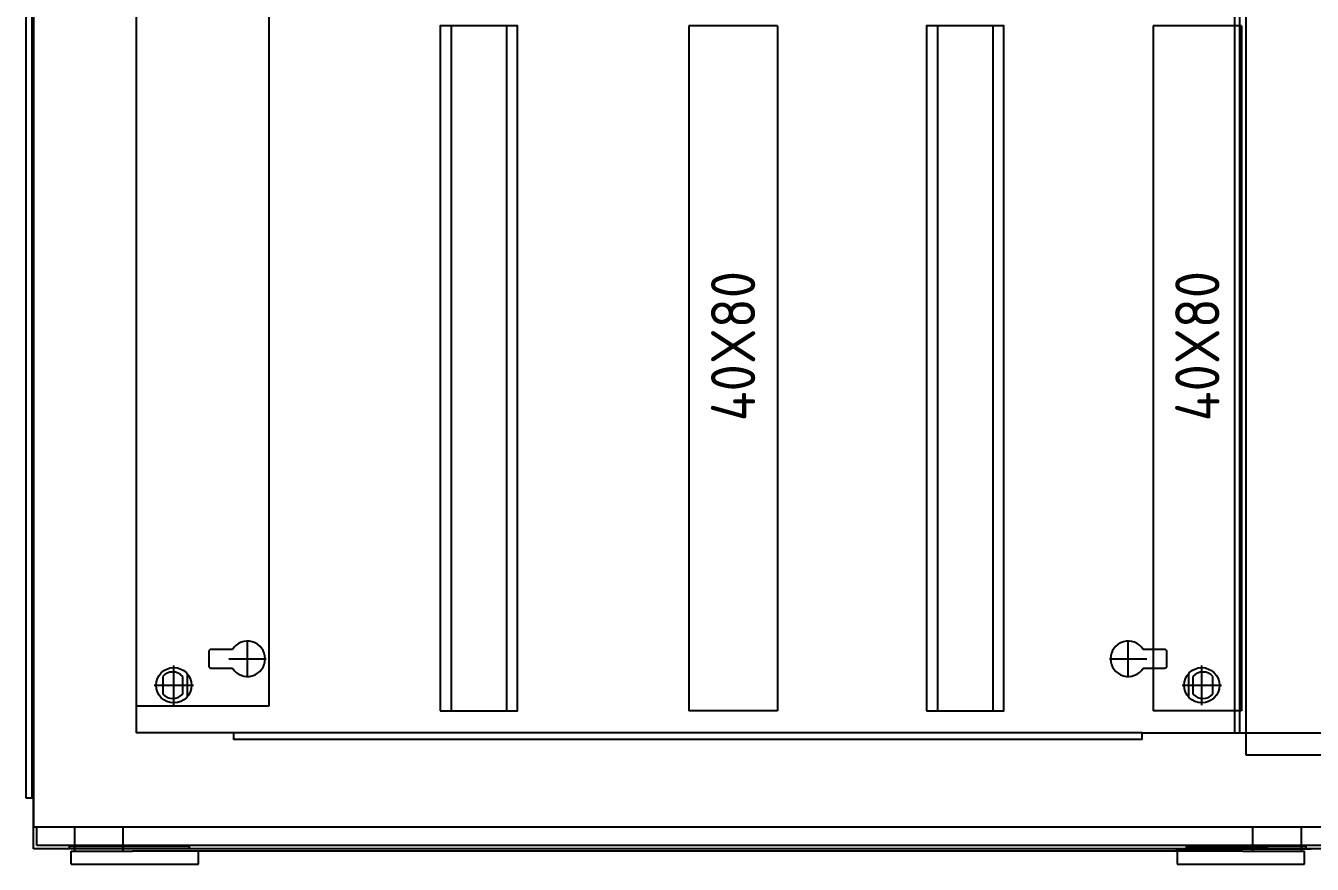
# Model space of a CAD drawing. Header units: millimetres. Extents: x 0 to 69574, y -5 to 41746.
# Drawn here: x 39014 to 39596, y 22760 to 23139 of the extents above; entities that cross this region are included whole.
import ezdxf

# ---------------------------------------------------------------- set-up
doc = ezdxf.new("R2010")
doc.units = ezdxf.units.MM
doc.layers.add('! NO PLOT !', color=7, linetype='Continuous', true_color=0xff75dd, plot=False)
doc.layers.add('000-PI-Oprema', color=30, linetype='Continuous', lineweight=5)
for name, color, linetype in [('000-PI-ORMAR', 2, 'Continuous'), ('002-PI-Kabelska kanalica', 150, 'Continuous'), ('004-PI-DIN Šina', 3, 'Continuous')]:
    doc.layers.add(name, color=color, linetype=linetype)
doc.styles.add('PI0', font='isocpeur.ttf', dxfattribs={"width": 0.9})

# ---------------------------------------------------------------- blocks, each defined once
blk = doc.blocks.new('8606.000_montažna')
at = {"layer": '! NO PLOT !'}
for p, q in [((51182.39, 38449.42), (51182.39, 36559.42)), ((50733.69, 36584.52), (50733.69, 36601.32)), ((51132.09, 36584.52), (51132.09, 36601.32)), ((50716.19, 36596.12), (50716.19, 36589.72)), ((50726.89, 36597.12), (50717.19, 36597.12)), ((51148.59, 36597.12), (51138.9, 36597.12)), ((51149.59, 36589.72), (51149.59, 36596.12)), ((50700.39, 36572.52), (50700.39, 36589.32)), ((50725.29, 36592.92), (50742.09, 36592.92)), ((51123.69, 36592.92), (51140.49, 36592.92)), ((51165.39, 36572.52), (51165.39, 36589.32)), ((50695.39, 36584.89), (50695.39, 36576.95)), ((50704.39, 36576.95), (50704.39, 36584.89)), ((50706.39, 36586.21), (50706.39, 36575.63)), ((50717.19, 36588.72), (50726.89, 36588.72)), ((51138.9, 36588.72), (51148.59, 36588.72)), ((51159.39, 36586.21), (51159.39, 36575.63)), ((51161.39, 36584.89), (51161.39, 36576.95)), ((51170.39, 36576.95), (51170.39, 36584.89)), ((50691.99, 36580.92), (50708.79, 36580.92)), ((51156.99, 36580.92), (51173.79, 36580.92))]:
    blk.add_line(p, q, dxfattribs=at)
for centre in [(50700.39, 36580.92), (51165.39, 36580.92)]:
    blk.add_circle(centre, 8, dxfattribs=at)
for centre, radius, start, end in [((50733.69, 36592.92), 8, 211.66824, 148.33176), ((51132.09, 36592.92), 8, 31.66824, 328.33176), ((50717.19, 36596.12), 1, 90, 180), ((51148.59, 36596.12), 1, 0, 90), ((50717.19, 36589.72), 1, 180, 270), ((51148.59, 36589.72), 1, 270, 0), ((50699.89, 36580.92), 6, 41.40962, 138.59038), ((51165.89, 36580.92), 6, 41.40962, 138.59038), ((50699.89, 36580.92), 6, 221.40962, 318.59038), ((51165.89, 36580.92), 6, 221.40962, 318.59038)]:
    blk.add_arc(centre, radius, start, end, dxfattribs=at)
at = {"layer": '000-PI-ORMAR'}
for p, q in [((50683.39, 38449.42), (50683.39, 36559.42)), ((50727.39, 36559.42), (50683.39, 36559.42)), ((51138.39, 36559.42), (50727.39, 36559.42)), ((50727.39, 36559.42), (50727.39, 36556.42)), ((51138.39, 36556.42), (50727.39, 36556.42)), ((51138.39, 36559.42), (51182.39, 36559.42)), ((51138.39, 36556.42), (51138.39, 36559.42))]:
    blk.add_line(p, q, dxfattribs=at)
blk = doc.blocks.new('*U1410')
at = {"layer": '002-PI-Kabelska kanalica'}
for p, q in [((-20, 1508), (40, 1508)), ((-20, -100), (-20, 1508)), ((40, -100), (40, 1508))]:
    blk.add_line(p, q, dxfattribs=at)
blk = doc.blocks.new('spojnica')
at = {"layer": '! NO PLOT !', "transparency": 33554687}
for p, q in [((44763.49, 28809.4), (44763.49, 26919.4)), ((44768.49, 28811.5), (44768.49, 26919.4))]:
    blk.add_line(p, q, dxfattribs=at)
at = {"layer": '000-PI-ORMAR', "transparency": 33554687}
for p, q in [((44763.49, 26919.4), (44861.49, 26919.4)), ((44768.49, 26919.4), (44768.49, 26909.4)), ((44768.49, 26909.4), (44856.49, 26909.4))]:
    blk.add_line(p, q, dxfattribs=at)
blk = doc.blocks.new('*U493')
at = {"layer": '004-PI-DIN Šina'}
blk.add_lwpolyline([(310, -17.5), (310, 17.5), (0, 17.5), (0, -17.5)], close=True, dxfattribs=at)
for points in [[(0, 12.5), (310, 12.5)], [(0, -12.5), (310, -12.5)]]:
    blk.add_lwpolyline(points, dxfattribs=at)
blk = doc.blocks.new('*U1409')
at = {"layer": '002-PI-Kabelska kanalica'}
for p, q in [((-20, 210), (20, 210)), ((-20, -100), (-20, 210)), ((20, -100), (20, 210)), ((-20, -100), (20, -100))]:
    blk.add_line(p, q, dxfattribs=at)

msp = doc.modelspace()

# ---------------------------------------------------------------- linework, layer by layer
at = {"layer": '! NO PLOT !', "ltscale": 0.25}
msp.add_line((39124.172, 23139.404), (39124.172, 22919.404), dxfattribs=at)
at = {"layer": '! NO PLOT !'}
for p, q in [((39081.172, 22831.979), (39081.172, 22849.829)), ((39546.172, 22831.979), (39546.172, 22849.829)), ((39072.247, 22840.904), (39090.097, 22840.904)), ((39537.247, 22840.904), (39555.097, 22840.904))]:
    msp.add_line(p, q, dxfattribs=at)
at = {"layer": '000-PI-ORMAR'}
for p, q in [((39017.684, 24761.404), (39017.684, 22776.904)), ((39014.172, 24740.904), (39014.172, 22789.904)), ((39016.89, 24740.904), (39016.89, 22789.904)), ((39017.672, 22789.904), (39017.672, 24740.766)), ((39014.172, 22789.904), (39017.684, 22789.904)), ((39017.672, 22766.904), (39017.672, 22789.904)), ((39017.684, 22776.904), (39609.684, 22776.904)), ((39019.172, 22768.404), (39019.172, 22776.904)), ((39036.172, 22776.904), (39036.172, 22765.904)), ((39058.172, 22776.904), (39058.172, 22765.904)), ((39569.172, 22776.904), (39569.172, 22765.904)), ((39591.172, 22776.904), (39591.172, 22765.904)), ((39036.172, 22768.404), (39019.172, 22768.404)), ((39033.848, 22767.904), (39033.848, 22766.904)), ((39088.107, 22767.904), (39033.848, 22767.904)), ((39591.172, 22768.404), (39036.172, 22768.404)), ((39088.107, 22767.904), (39088.107, 22766.904)), ((39539.159, 22767.904), (39559.855, 22767.904)), ((39539.159, 22767.904), (39539.159, 22766.904)), ((39559.855, 22767.904), (39576, 22767.904)), ((39593.418, 22767.904), (39576, 22767.904)), ((39608.172, 22768.404), (39591.172, 22768.404)), ((39593.418, 22766.904), (39593.418, 22767.904)), ((39036.172, 22766.904), (39017.672, 22766.904)), ((39092.905, 22766.904), (39031.633, 22766.904)), ((39034.71, 22765.904), (39036.172, 22765.904)), ((39034.71, 22759.904), (39034.71, 22765.904)), ((39591.172, 22766.904), (39036.172, 22766.904)), ((39036.172, 22765.904), (39040.429, 22765.904)), ((39040.429, 22765.904), (39062.541, 22765.904)), ((39564.802, 22765.904), (39062.541, 22765.904)), ((39092.361, 22759.904), (39092.361, 22765.904)), ((39534.361, 22766.904), (39092.905, 22766.904)), ((39534.361, 22766.904), (39595.633, 22766.904)), ((39534.982, 22765.904), (39534.982, 22759.904)), ((39564.802, 22765.904), (39586.914, 22765.904)), ((39586.914, 22765.904), (39591.172, 22765.904)), ((39609.672, 22766.904), (39591.172, 22766.904)), ((39591.172, 22765.904), (39592.633, 22765.904)), ((39592.633, 22759.904), (39592.633, 22765.904)), ((39034.71, 22759.904), (39092.361, 22759.904)), ((39534.982, 22759.904), (39592.633, 22759.904))]:
    msp.add_line(p, q, dxfattribs=at)

# ---------------------------------------------------------------- block references
for name, p, rotation in [('*U1410', (39104.172, 24339.404), 180), ('*U493', (39219.172, 23139.386), 270), ('*U1409', (39334.172, 23039.386), 180), ('*U493', (39439.172, 23139.386), 270), ('*U1409', (39544.172, 23039.386), 180)]:
    msp.add_blockref(name, p, dxfattribs=dict(rotation=rotation))
at = {"layer": '000-PI-Oprema'}
for name, p in [('8606.000_montažna', (-11619.223, -13740.014)), ('spojnica', (-5202.464, -4100))]:
    msp.add_blockref(name, p, dxfattribs=at)

# ---------------------------------------------------------------- texts
at = {"char_height": 20, "width": 16.78721, "attachment_point": 5, "rotation": 90, "style": 'PI0'}
for insert in [(39334.172, 22994.386), (39544.172, 22994.386)]:
    msp.add_mtext('{\\fISOCPEUR|b0|i0|c238|p34;4}0X{\\fISOCPEUR|b0|i0|c238|p34;8}0', dxfattribs=dict(at, insert=insert))

doc.saveas('drawing.dxf')
